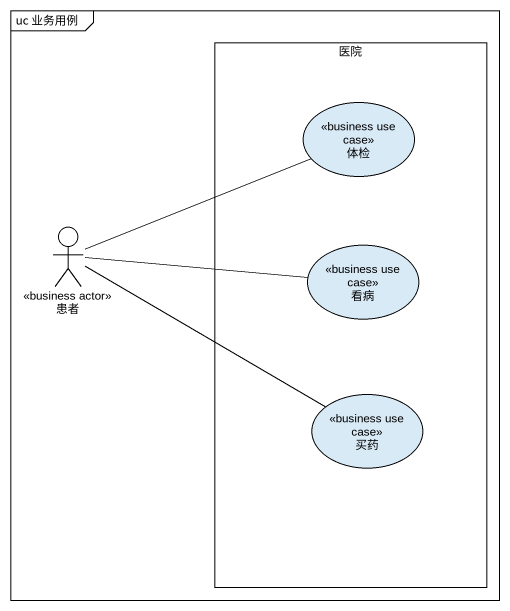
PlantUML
@startuml
mainframe uc 业务用例
rectangle 医院 {
  usecase 体检 <<business use case>>
  usecase 看病 <<business use case>>
  usecase 买药 <<business use case>>
}
actor 患者 <<business actor>>
患者 -right- 体检
患者 -right- 看病
患者 -right- 买药
@enduml
